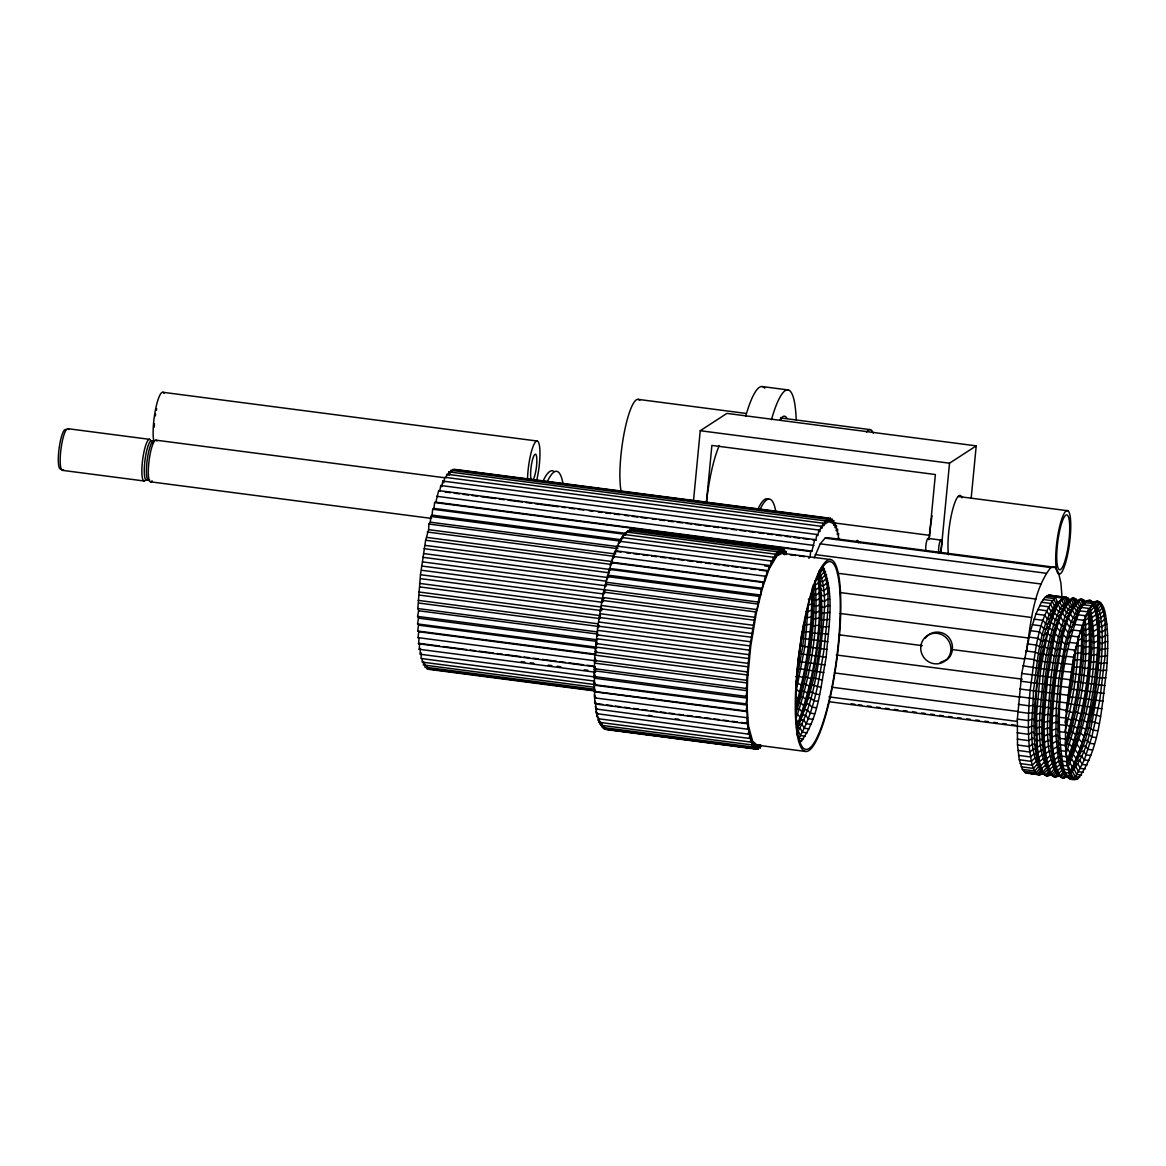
<?xml version="1.0" encoding="UTF-8"?>
<svg xmlns="http://www.w3.org/2000/svg" width="1166" height="1166" viewBox="0 0 1166 1166"><rect width="100%" height="100%" fill="white"/><g stroke="black" fill="none" stroke-linecap="round" stroke-linejoin="round"><path stroke-width="1.5" d="M830.688 559.593A96.763 19.195 -82.6 0 0 795.343 700.737A96.763 19.195 -82.6 0 0 828.152 706.217A96.763 19.195 -82.6 0 0 830.688 559.593L782.342 553.282L777.008 555.745L769.181 568.819L762.36 588.32L756.224 613.433L750.758 646.051L747.581 679.049L746.998 705.095L748.499 725.981L752.595 741.051L757.069 745.147L805.429 751.443M594.412 685.214L594.806 702.326L594.966 703.652L596.496 704.089L746.94 723.678L747.217 711.683L746.123 710.954L746.998 705.095L594.412 685.214L594.529 659.825L597.779 626.113L603.347 592.794L609.789 568.454L762.36 588.32L763.045 582.446L764.269 582.096L765.056 576.208L766.222 576.368L767.097 570.524L616.668 550.935L615.065 550.993L614.569 552.203L609.789 568.454M800.109 742.436C819.086 718.926 820.572 685.899 826.184 657.216C828.312 627.702 835.177 595.243 823.196 567.142M1044.022 772.606L1039.037 774.865L1025.016 772.533L1022.363 769.341L1019.288 759.736L1017.51 744.987L1017.35 719.087L1021.737 673.452L1030.555 630.675L1035.904 614.074L1041.427 602.224L1044.998 597.4L1048.365 595.214L1066.467 597.298L1069.251 599.149M1074.863 779.427C1067.167 775.259 1067.852 764.24 1066.307 756.719C1064.689 738.85 1065.607 720.836 1067.24 702.996C1071.539 670.042 1074.921 635.193 1091.58 605.795L1082.791 604.658C1062.168 637.277 1061.264 678.262 1058.072 715.662C1057.751 732.146 1057.475 748.995 1061.716 765.056C1063.101 772.781 1068.697 783.1 1078.098 778.582C1100.602 748.106 1101.447 706.625 1106.592 670.231C1107.831 651.809 1108.72 633.094 1105.514 614.817C1104.654 609.512 1101.681 598.347 1094.204 602.166L1091.303 606.174C1101.389 603.434 1100.617 620.589 1101.826 626.871C1103.036 646.343 1101.258 665.859 1098.707 685.156C1092.119 714.816 1091.493 751.327 1069.601 774.122L1071.583 778.815L1076.437 779.354M1083.505 621.405C1085.983 658.63 1079.935 696.015 1070.854 732.029L1067.954 733.895L1065.024 731.271C1073.143 700.198 1078.025 668.147 1078.361 636.009M423.506 661.53L423.447 664.984L594.398 687.255M599.339 722.468L599.382 719.859L598.697 721.011L600.169 722.439L750.583 742.028L751.968 739.74L751.881 744.914L601.467 725.325L599.339 722.468L601.467 725.325L599.659 723.153M596.7 648.369L418.565 625.165L417.559 623.927L418.521 618.155L417.603 616.42L418.638 610.765L417.822 608.55L420.46 574.721L425.619 540.237L428.607 529.67L428.942 524.059L430.298 522.193L430.764 516.451L432.09 515.095L432.659 509.25L433.941 508.391L626.477 533.474M746.998 705.095L745.978 703.856L746.94 698.084L746.021 696.35L747.071 690.695L746.255 688.479L747.377 682.999L746.648 680.303L749.971 645.92L755.655 611.931L757.04 609.599L759.183 596.38L760.509 595.024L761.077 589.18L762.36 588.32M422.296 658.484L422.15 662.099L594.893 684.588M750.583 742.028L750.787 736.606L749.432 738.413L599.003 718.824L597.254 716.784L597.181 712.951L596.511 713.621L748.441 734.143L749.753 732.831L749.432 738.413M821.112 687.474L812.061 684.763L809.321 685.943L804.103 683.728L801.363 684.908L796.159 682.693L802.704 646.605L805.808 614.715M421.334 652.902L420.999 658.484L593.742 680.988M1066.19 710.342L1071.146 681.221L1073.915 654.811M596.511 713.621L595.578 703.506M748.441 734.143L748.878 728.4L747.595 729.216L595.651 708.943M823.881 672.622L799.104 668.599L797.355 669.167L803.491 624.772M595.505 672.243L419.162 649.287L419.731 643.443L439.524 646.022M693.479 500.957L700.241 430.72L726.928 413.391L976.219 445.864L971.191 498.071M747.595 729.216L748.164 723.386L740.978 722.439M940.933 552.465L949.532 463.194L976.219 445.864M800.459 644.404L801.917 632.147M594.849 666.704L418.507 643.749L419.162 637.86L418.011 637.642L418.783 631.753L417.69 631.01L418.565 625.165M433.941 508.391L434.612 502.502L435.836 502.167L811.915 551.139L814.743 539.567L438.664 490.595L435.836 502.167M811.915 551.139L810.691 551.489L810.006 557.377L808.723 558.237M1026.284 652.027C1031.021 623.46 1032.653 591.293 1050.712 567.521L1054.997 567.303L1058.466 572.55L1060.885 582.927L1062.08 597.706M799.351 652.144L800.255 645.949L827.131 649.447M798.127 659.869L799.133 653.689L826.184 657.216M440.733 485.508L441.754 486.703L442.803 481.077L818.882 530.049L817.832 535.675L816.812 534.494L440.733 485.508L439.757 491.28L438.664 490.595M620.997 552.028L615.619 551.329L617.091 546.169L769.166 565.437L770.172 566.632L771.236 561.006L620.808 541.403L619.117 541.971L617.601 546.767L617.091 546.169M759.212 570.043L768.19 571.209L769.166 565.437M812.236 539.785L815.836 540.252L816.812 534.494M621.128 538.444L621.551 539.537L622.629 536.156L624.889 534.567L775.317 554.156L774.122 559.403L773.291 557.231L622.863 537.643L620.647 539.173L619.583 542.817L619.117 541.971M773.291 557.231L772.154 562.682L771.236 561.006M442.803 481.077L443.736 482.753L444.858 477.302L820.937 526.274L819.8 531.74L818.882 530.049M1064.981 722.891L1072.735 681.775L1076.014 646.562L1082.5 645.25L1083.957 647.596L1090.443 646.285L1091.915 648.631C1089.059 688.173 1084.059 728.969 1066.803 765.085M446.097 477.725L446.884 474.227L822.963 523.199L823.706 525.851L824.96 520.852L448.881 471.88L448.035 475.203M822.963 523.199L821.768 528.446L820.937 526.274M795.839 692.895L804.832 646.882L808.315 605.329L812.673 603.405L814.13 606.087C812.877 642.16 807.309 678.291 795.97 712.601M628.285 531.448L630.66 529.758L627.847 531.652L630.66 529.758L781.103 549.346L779.748 553.719L779.238 550.206L628.809 530.617L625.034 533.474L625.355 535.034L626.914 532.075L777.314 551.81L776.06 556.794L775.317 554.156M449.945 473.411L450.805 470.277L826.883 519.249L827.394 522.762L828.749 518.404L452.67 469.417L451.767 472.332M779.238 550.206L777.941 554.899L777.314 551.81M761.048 745.103L760.174 748.237L759.664 744.71L757.069 745.147M826.883 519.249L825.586 523.942L824.96 520.852M1065.214 743.281C1076.276 705.386 1082.354 665.801 1081.727 626.288L1084.074 629.669L1086.202 629.946L1090.545 627.439L1092.017 630.719L1091.915 648.631L1098.401 647.319L1099.859 649.666C1095.953 691.671 1092.79 737.145 1069.674 773.612L1068.814 773.495C1084.774 746.604 1089 714.569 1094.131 684.223C1096.623 657.843 1101.71 629.873 1093.446 604.075L1090.195 607.909C1100.456 659.256 1088.825 718.679 1068.333 766.426L1070.665 770.77L1074.163 767.184L1076.291 767.461L1078.608 771.805L1083.389 772.329M607.88 729.493L758.308 749.082L759.664 744.71M795.591 709.73C807.236 670.231 813.751 628.838 812.367 587.62M814.16 557.946L820.252 543.822L825.062 538.138L829.361 537.92L1054.997 567.303M629.611 531.375L632.438 529.67L782.867 549.259L781.497 553.267L781.103 549.346M454.434 469.33L830.513 518.302L829.143 522.31L828.749 518.404M604.644 727.307L603.828 727.176L606.116 729.581L756.545 749.184L757.915 745.176L758.308 749.082M427.368 666.165L426.435 668.584L593.785 690.374M777.372 548.997L784.543 549.929L783.144 553.544L784.703 554.55L786.088 551.343L786.117 554.622M602.589 726.68L604.44 728.925L602.21 726.345L604.44 728.925L754.868 748.514L756.268 744.899L756.545 749.184M817.745 574.911C823.487 626.157 814.247 679.093 796.48 727.249L797.34 727.365C815.151 678.816 824.712 625.355 818.343 573.759C827.918 625.238 816.681 681.906 796.786 729.916M1087.761 610.08C1093.504 661.311 1084.278 714.262 1066.511 762.418L1067.371 762.535C1085.138 714.364 1094.364 661.428 1088.621 610.197M754.868 748.514L754.708 743.893L753.309 747.085L602.88 727.497L601.437 725.631L602.137 724.013M599.994 723.678L600.694 722.293L600.723 724.771L602.88 727.497L600.723 724.771M751.881 744.914L753.28 742.159L753.309 747.085M796.553 733.851C811.769 708.301 815.821 677.825 820.747 648.966C822.73 623.402 829.099 595.389 819.028 570.917M803.607 738.923L798.797 738.34C814.757 711.435 818.969 679.414 824.114 649.054C826.184 622.178 832.815 592.707 822.219 566.982L820.092 569.606M1069.674 773.612C1094.014 722.847 1103.211 662.507 1095.384 606.757L1099.261 621.915L1099.859 649.666L1107.656 648.471M1043.235 599.499L1051.849 600.636L1054.093 605.11L1056.221 605.387L1062.401 598.012C1038.294 627.41 1038.964 669.357 1034.534 705.415C1033.848 724.261 1033.12 743.544 1037.871 761.952C1039.693 767.155 1042.419 778.888 1050.245 775.069L1046.135 775.784M1068.42 601.729L1072.006 598.304L1074.411 598.333L1077.195 600.198M1076.378 602.764L1079.949 599.339L1082.369 599.368L1085.152 601.233M1085.036 603.07L1083.812 599.965L1081.509 599.251L1084.278 604.061L1081.232 604.862L1077.938 608.215L1071.204 622.105L1064.952 644.069L1058.932 678.772L1056.265 708.243L1055.886 735.396L1058.641 761.136L1061.847 770.303L1065.943 773.933L1062.896 777.97C1054.574 775.113 1054.239 763.482 1051.994 756.195C1049.123 737.684 1049.706 718.824 1050.901 700.198C1054.822 667.579 1056.236 631.841 1074.848 603.624L1077.938 608.215L1080.066 608.492L1086.26 601.131L1090.312 600.403L1093.096 602.268L1089.452 600.286L1090.312 600.403M1092.877 605.46L1095.851 601.408L1098.299 601.423M1054.079 776.818L1058.203 776.104C1053.117 779.282 1048.744 773 1048.074 768.511L1045.946 768.234L1040.64 774.792L1026.503 773.131M1050.581 773.131L1047.724 775.711M1077.092 602.02L1075.868 598.93L1073.551 598.216L1076.32 603.026C1066.803 605.402 1065.126 618.14 1061.614 625.894C1056.352 642.772 1053.262 660.233 1050.974 677.737C1048.934 708.36 1042.346 742.159 1055.172 771.12L1057.3 771.396L1059.938 776.09L1063.13 772.154L1065.258 772.431L1063.975 770.58L1061.847 770.303L1055.682 776.745M1066.482 775.201L1064.5 777.897L1062.037 777.853M797.34 727.365L799.803 724.042L801.931 724.319L804.438 728.284L809.087 728.867M1067.371 762.535L1069.82 759.212L1071.962 759.489L1074.454 763.453L1077.778 760.247L1079.905 760.523L1082.412 764.488L1087.062 765.013M1059.5 602.035L1057.373 601.758L1055.317 597.094C1035.393 623.096 1034.985 659.096 1030.103 690.374C1028.354 710.866 1027.479 731.563 1029.811 752.041C1031.546 759.649 1031.196 770.726 1039.037 774.865L1042.098 770.813L1040.64 770.26L1037.521 774.253L1025.016 772.533M1048.598 771.294C1033.032 743.238 1041.588 707.456 1043.031 676.703C1045.567 657.537 1048.919 638.341 1055.303 620.035C1058.364 613.739 1060.36 603.434 1068.377 601.991L1066.467 597.298L1063.261 598.129L1058.028 604.411L1054.472 611.756L1047.68 632.963L1040.801 668.162L1036.574 714.335L1037.186 747.61L1039.343 762.418L1042.681 772.067L1046.995 775.9L1050.041 771.863L1048.598 771.294L1045.465 775.288L1043.381 772.081M1064.5 773.364L1060.506 777.256M624.582 533.853L624.101 534.422L626.885 532.221L625.034 533.474M820.179 572.754L823.429 568.906L824.464 569.066M871.629 544.056L874.602 543.793L872.255 543.531M1078.098 778.582L1073.245 778.072L1071.19 773.408L1069.047 773.116L1072.399 769.779L1074.527 770.056L1076.772 774.53L1081.582 775.069M606.378 579.371L608.754 576.791L759.183 596.38M604.629 586.906L606.947 584.399L757.375 603.988M608.215 572.215L610.649 569.591L609.148 568.891M602.968 594.762L605.227 592.343L755.655 611.931M610.124 565.495L612.616 562.843L763.045 582.446M601.408 602.88L603.609 600.577L754.038 620.166M612.077 559.257L614.628 556.619L613.054 556.415M599.98 611.203L602.122 609.016L752.551 628.62M614.074 553.558L616.668 550.935L614.569 552.203M815.996 579.691L819.13 577.564L820.689 581.557L822.817 581.834L826.213 578.482L827.539 578.671M616.1 548.443L618.738 545.848L616.595 547.218M598.683 619.671L600.752 617.63L751.181 637.219M618.126 543.939L620.808 541.403L618.621 542.875M597.517 628.197L599.528 626.331L749.971 645.92M620.152 540.077L622.863 537.643L620.647 539.173M596.511 636.738L598.464 635.062L748.893 654.651M622.148 536.899L624.889 534.567L622.629 536.156M1057.373 601.758C1038.41 626.463 1038.09 660.728 1033.47 690.476C1033.222 716.478 1026.488 747.012 1040.64 770.26M1096.725 601.51L1093.344 603.697L1084.54 602.56L1078.39 611.101L1076.262 610.824L1073.93 606.48L1070.432 610.066L1068.304 609.789L1065.126 605.343C1049.371 630.995 1047.432 662.58 1043.555 691.788C1042.244 718.693 1038.41 747.639 1049.779 773L1054.938 776.935L1057.999 772.898L1055.172 771.12L1051.12 774.938L1049.342 770.362L1047.214 770.085L1043.162 773.903L1041.398 769.327L1039.27 769.035L1036.078 772.985L1023.631 771.265M1066.161 777.139L1063.64 777.78L1067.881 775.711M595.651 645.235L597.546 643.734L747.974 663.337M626.011 532.673L628.809 530.617L626.477 532.279M630.034 531.361L632.438 529.67M594.952 653.601L596.803 652.319L747.231 671.908M808.359 599.339L812.702 597.109L814.174 600.096L814.13 606.087L816.273 606.364L820.616 604.454L822.088 607.122L824.216 607.399L827.714 605.373L829.726 605.635M1079.541 633.736L1082.718 632.278L1084.191 635.266L1086.318 635.543L1090.676 633.313L1092.148 636.301L1094.276 636.578L1098.634 634.348L1100.092 637.336L1102.234 637.613L1105.718 635.281L1107.583 635.47M419.162 649.287L420.445 648.471L420.008 654.213L594.543 676.936M839.462 538.269L838.179 539.071L838.616 533.343L837.305 534.655L837.625 529.058L836.27 530.865L836.474 525.458L835.089 527.746L835.177 522.557L833.777 525.312L833.748 520.4L832.349 523.592L832.189 518.972L830.79 522.587L830.513 518.302M594.427 661.778L596.22 660.714L746.648 680.303M1078.331 640.498L1081.829 638.472L1084.161 641.256L1086.289 641.533L1090.647 639.609L1092.105 642.291L1094.233 642.568L1098.591 640.644L1100.063 643.326L1102.191 643.603L1105.689 641.577L1107.7 641.781M612.558 557.771L614.628 556.619M795.868 676.674L797.675 675.741L802.951 677.606L805.633 676.776L810.909 678.641L813.577 677.81L822.54 680.157M1065.884 711.843L1067.706 710.91L1072.982 712.776L1075.65 711.945L1080.926 713.811L1083.608 712.98L1088.884 714.845L1091.551 714.015L1100.529 716.303M610.59 563.892L612.616 562.843L611.071 562.391M594.077 669.707L595.826 668.89L746.255 688.479M1076.976 603.376L1074.848 603.099L1072.866 598.406C1052.898 618.024 1053.364 650.847 1047.709 676.892C1045.042 708.593 1039.751 742.436 1050.639 773.102L1053.889 769.268L1056.017 769.545L1057.722 774.035L1062.896 777.97M1084.919 604.411L1082.791 604.134L1080.809 599.441C1060.856 619.059 1061.308 651.881 1055.653 677.927C1053 709.628 1047.695 743.471 1058.582 774.137M1087.12 601.233L1088.767 600.475L1087.907 600.373M1028.091 773.043L1029.738 772.286M608.667 570.495L610.649 569.591M606.816 577.549L608.754 576.791L607.267 575.829M593.902 677.344L595.593 676.746L746.021 696.35M1067.371 704.337L1069.12 703.768L1101.855 708.768M605.037 585.011L606.947 584.399L605.475 583.189M940.204 662.507L947.215 659.533A15.683 14.692 40.2 0 0 952.345 649.564A15.683 15.362 87 0 0 949.284 638.035C944.431 631.447 934.374 630.092 928.019 635.266A15.683 15.362 87 0 0 925.236 638.166M603.347 592.794L605.227 592.343L603.769 590.9M418.507 643.749L419.731 643.443M746.94 723.678L748.164 723.386M593.902 684.602L745.978 703.856M601.773 600.869L603.609 600.577L602.152 598.901M1068.756 696.7L1103.065 701.116M600.315 609.148L602.122 609.016L600.665 607.136M594.077 691.438L746.123 710.954M1069.98 778.888L1073.245 778.072L1076.772 774.53L1084.322 759.97L1091.813 736.999L1099.698 700.722L1105.12 655.219L1105.281 623.97L1103.4 610.882L1100.194 603.186L1097.41 601.321L1094.349 605.373L1092.221 605.096L1095.734 605.926L1099.786 602.02M598.974 617.586L600.752 617.63L599.295 615.531M1104.625 611.013L1103.4 610.882L1100.048 614.424L1097.92 614.147L1096.317 609.964L1092.105 613.389L1089.977 613.112L1088.898 610.328M1105.514 614.817L1104.187 614.686L1100.791 618.038L1098.663 617.761L1097.104 613.768L1092.848 617.003L1090.72 616.727L1088.286 612.616L1084.89 615.969C1089.19 662.536 1080.969 710.109 1065.841 754.154L1068.42 757.9L1071.656 754.912L1073.784 755.189L1076.378 758.935L1079.614 755.947L1081.742 756.224L1084.322 759.97L1088.898 760.494M1106.257 619.204L1104.814 619.059L1101.389 622.192L1099.261 621.915L1097.731 618.14L1093.431 621.157L1091.303 620.88L1089.773 617.106L1085.488 620.123L1083.36 619.846M1103.604 607.807L1102.482 607.69L1099.174 611.392L1097.046 611.115L1094.874 605.679M1106.855 624.131L1105.281 623.97L1101.826 626.871L1099.698 626.594L1098.197 623.052L1093.868 625.836L1091.74 625.559L1090.239 622.017L1085.925 624.801L1083.797 624.524M1107.292 629.567L1105.587 629.392L1102.103 632.03L1099.975 631.753L1098.489 628.474L1094.16 630.995L1092.017 630.719L1089.088 610.08L1091.216 610.357L1094.524 606.655L1097.002 607.122L1100.194 603.186L1101.17 603.288M1102.453 605.227L1101.404 605.11L1098.153 608.943L1096.025 608.667L1090.91 600.884M1107.467 655.481L1101.637 656.589L1099.509 656.312L1098.037 654.301L1091.565 655.277L1090.079 653.266L1083.608 654.243L1082.135 652.231L1082.587 626.404M1070.009 688.975L1104.158 693.362M1107.102 662.74L1101.127 663.483L1098.999 663.206L1097.512 661.545L1091.055 662.171L1089.554 660.51L1083.097 661.137L1081.596 659.475L1075.154 660.102L1073.653 658.44M594.441 697.807L596.001 697.982L594.237 694.761M1079.803 777.154L1074.979 776.629L1072.822 772.038L1070.694 771.761M1106.592 670.231L1100.471 670.581L1096.827 669.007L1090.385 669.269L1088.869 667.972L1084.569 668.512L1080.911 666.937L1074.484 667.2L1072.968 665.903M1105.922 677.869L1099.655 677.825L1072.122 673.511M1105.106 685.593L1071.146 681.221M1085.225 768.977L1080.503 768.438L1078.084 764.269L1075.956 763.992L1072.545 767.403L1070.14 763.234L1068.012 762.958M1068.464 778.29L1073.376 778.83M1090.72 755.437L1086.246 754.927L1083.564 751.429L1081.436 751.152L1078.288 753.892L1075.606 750.394L1073.478 750.117L1070.344 752.857L1067.662 749.359L1065.535 749.082L1070.854 732.029L1072.982 732.306L1075.912 734.93L1078.798 733.064L1080.926 733.341L1083.855 735.965L1086.756 734.099L1088.884 734.376L1091.813 736.999L1095.938 737.466M1070.709 775.638L1065.68 775.069L1062.794 768.117L1060.666 767.84L1056.498 771.44L1053.773 764.022L1051.645 763.745L1048.278 767.286L1045.815 762.987L1043.687 762.71L1040.334 766.251L1037.871 761.952L1035.743 761.675L1032.376 765.217L1020.177 763.555M1071.991 777.576L1067.021 777.008L1065.841 773.947M1099.086 723.62L1090.035 720.967L1087.295 722.148L1082.077 719.932L1079.337 721.113L1074.134 718.897L1071.394 720.078L1066.176 717.862M1097.556 730.703L1093.562 730.237L1088.432 727.686L1085.619 729.202L1080.474 726.651L1077.661 728.167L1072.531 725.616L1070.577 727.249L1065.141 746.386L1067.342 743.806L1069.47 744.083L1072.239 747.319L1075.3 744.855L1077.428 745.132L1080.182 748.353L1083.243 745.89L1085.371 746.167L1088.14 749.388L1092.513 749.884M1094.262 743.879L1090.006 743.398L1087.149 740.468L1085.021 740.191L1082.048 742.363L1079.206 739.433L1077.063 739.157L1074.09 741.328L1071.248 738.399L1069.12 738.122L1066.147 740.279M1068.537 769.852L1063.334 769.254L1061.716 765.056L1059.588 764.779L1055.376 768.219C1048.117 736.038 1051.907 702.515 1055.842 670.129C1060.812 646.532 1062.109 619.146 1078.302 600.082L1081.232 604.862L1083.36 605.139M1069.557 773.058L1064.441 772.475C1053.437 718.081 1060.623 658.834 1081.028 607.413L1089.773 608.535M1067.648 766.033L1062.328 765.421L1060.768 761.413L1058.641 761.136L1054.385 764.386L1052.825 760.378L1050.683 760.101L1046.427 763.351L1044.867 759.343L1042.739 759.066L1038.483 762.316L1036.909 758.308L1034.781 758.031L1031.385 761.383L1019.288 759.736M1065.87 751.283L1060.171 750.612L1058.699 747.333L1056.571 747.056L1052.228 749.578L1050.741 746.298L1048.613 746.021L1044.27 748.543L1042.798 745.263L1040.655 744.987L1037.186 747.61L1034.84 744.229L1032.712 743.952L1029.228 746.575L1017.51 744.987M1066.307 756.719L1060.754 756.064L1059.253 752.522L1057.125 752.245L1052.796 755.029L1051.295 751.487L1049.167 751.21L1044.853 753.994L1043.351 750.452L1041.223 750.175L1037.755 753.076L1035.393 749.417L1033.265 749.14L1029.811 752.041L1017.947 750.423M1066.905 761.646L1061.468 761.019L1059.938 757.23L1057.81 756.953L1054.385 760.086L1051.994 756.195L1049.866 755.918L1046.427 759.051L1044.036 755.16L1041.908 754.883L1038.483 758.017L1036.093 754.125L1033.965 753.848L1030.525 756.982L1018.545 755.349M1065.505 732.394L1059.355 731.65L1057.883 729.289L1055.755 729.012L1051.397 730.616L1049.939 728.254L1047.797 727.978L1043.453 729.581L1041.981 727.22L1039.853 726.943L1035.495 728.546L1034.023 726.185L1031.895 725.908L1028.397 727.613L1017.146 726.097M1065.462 739.069L1059.471 738.355L1058.014 735.673L1055.886 735.396L1051.513 737.32L1050.056 734.638L1047.928 734.361L1043.57 736.285L1042.098 733.603L1039.97 733.327L1035.612 735.25L1034.155 732.569L1032.027 732.292L1028.529 734.318L1017.102 732.773M1065.578 745.395L1059.748 744.695L1058.276 741.707L1056.148 741.43L1051.79 743.66L1050.333 740.672L1048.205 740.395L1043.847 742.625L1042.375 739.638L1040.247 739.361L1036.749 741.693L1034.417 738.603L1032.289 738.326L1028.806 740.658L1017.233 739.098M798.608 740.629L801.829 741.008M597.779 626.113L599.528 626.331L598.071 624.043M1069.003 687.503L1020.658 681.206M1068.056 695.271L1019.696 688.975M1067.24 702.996L1018.88 696.7M1066.569 710.633L1056.265 708.243L1051.965 708.782L1048.321 707.208L1044.007 707.747L1040.363 706.173L1036.064 706.713L1034.534 705.415L1028.966 705.794L1018.224 704.337M1066.059 718.11L1059.573 717.323L1058.072 715.662L1055.944 715.385L1051.615 716.288L1050.129 714.627L1048.001 714.35L1043.672 715.254L1042.171 713.592L1040.043 713.315L1036.574 714.335L1034.227 712.557L1028.631 713.3L1017.699 711.814M1065.695 725.383L1059.384 724.625L1057.912 722.599L1055.784 722.322L1051.426 723.59L1049.954 721.565L1047.826 721.288L1043.483 722.541L1042.01 720.53L1039.883 720.253L1035.525 721.506L1034.053 719.495L1031.925 719.218L1028.441 720.588L1017.35 719.087M805.415 736.183L800.634 735.6L798.316 731.257M1077.224 643.384L1069.105 642.379L1067.079 644.346L1064.952 644.069L1062.022 641.46L1059.122 643.311L1056.994 643.034L1054.064 640.425L1051.178 642.277L1049.05 642L1045.261 639.274L1043.22 641.242L1041.092 640.965L1038.163 638.356L1028.864 637.088M1075.606 650.162L1067.633 649.17L1065.68 650.803L1060.55 648.252L1057.722 649.768L1055.594 649.491L1052.592 647.217L1049.779 648.733L1047.651 648.456L1043.774 646.066L1041.821 647.698L1036.691 645.133L1027.246 643.865M1074.075 657.23L1066.249 656.269L1064.369 657.566L1059.165 655.336L1054.283 656.239L1051.207 654.301L1046.339 655.205L1042.389 653.164L1040.509 654.447L1035.306 652.231L1025.716 650.934M1072.633 664.562L1064.966 663.614L1063.159 664.547L1057.883 662.696L1053.073 663.235L1049.925 661.661L1045.13 662.201L1041.107 660.51L1037.172 661.166L1034.023 659.592L1024.287 658.265M1071.306 672.082C1054.734 670.771 1039.576 668.497 1022.946 665.786M1070.097 679.749L1021.737 673.452M807.236 732.831L802.529 732.248L800.109 728.08L797.981 727.803M1084.263 620.37L1075.708 619.292L1073.332 622.382L1071.204 622.105L1068.624 618.359L1065.389 621.347L1063.261 621.07L1060.666 617.324L1057.431 620.312L1055.303 620.035L1051.863 616.187L1049.487 619.277L1047.36 619L1044.765 615.254L1035.904 614.074M1082.442 625.428L1073.988 624.364L1071.7 627.206L1069.572 626.929L1066.89 623.431L1063.742 626.171L1061.614 625.894L1058.947 622.396L1055.798 625.136L1053.67 624.859L1050.129 621.259L1047.84 624.101L1045.713 623.825L1043.031 620.327L1034.082 619.131M1080.649 630.981L1072.297 629.932L1070.097 632.511L1067.969 632.234L1065.214 628.999L1062.153 631.462L1060.025 631.185L1057.256 627.964L1054.195 630.427L1052.067 630.15L1048.438 626.827L1046.237 629.392L1044.109 629.115L1041.355 625.894L1032.289 624.67M1078.9 636.986L1070.665 635.951L1068.552 638.239L1066.424 637.962L1063.581 635.033L1060.608 637.19L1058.48 636.913L1055.624 633.998L1052.65 636.155L1050.522 635.878L1046.82 632.846L1044.707 635.12L1042.579 634.843L1039.722 631.914L1030.555 630.675M810.924 724.348L806.347 723.765L803.768 720.02L801.64 719.743L798.404 722.731L795.81 718.985C810.953 674.939 819.173 627.366 814.874 580.799M1087.936 611.888L1079.25 610.78L1076.699 614.307L1074.571 614.03L1072.152 609.862L1068.741 613.272L1066.613 612.981L1064.208 608.827L1060.798 612.223L1058.67 611.946L1055.39 607.675L1052.84 611.188L1050.712 610.911L1048.307 606.743L1039.591 605.591M1086.1 615.837L1077.471 614.744L1075.008 618.067L1072.88 617.791L1070.373 613.826L1067.05 617.033L1064.922 616.756L1062.43 612.791L1059.107 615.998L1056.979 615.721L1053.612 611.64L1051.149 614.963L1049.021 614.686L1046.529 610.722L1037.74 609.541M816.273 707.733L812.032 707.194L809.175 704.264L807.047 703.987L804.074 706.159L801.231 703.229L799.104 702.952L796.13 705.124C806.449 668.103 812.381 629.596 811.711 591.118L814.057 594.514L814.174 600.096L816.302 600.373L820.66 598.143L822.132 601.131L824.26 601.408L827.743 599.076L829.594 599.324M814.538 713.738L810.166 713.184L807.397 709.963L805.269 709.686L802.208 712.149L799.453 708.928L797.325 708.651M812.746 719.291L808.271 718.722L805.589 715.224L803.461 714.947L800.313 717.688L797.646 714.19L795.503 713.913M819.581 694.557L815.588 694.047L810.457 691.482L807.644 693.012L802.5 690.447L799.687 691.963L796.684 689.689M817.964 701.32L813.839 700.795L810.909 698.172L808.781 697.895L806.755 699.877L802.966 697.137L800.823 696.86L798.797 698.828L795.984 696.976M762.273 386.573L788.056 389.925M638.166 399.37L745.934 413.42M781.06 418.011L870.259 429.642M700.241 430.72L949.532 463.194M162.832 392.272L537.191 441.025A26.526 5.262 -82.6 0 1 536.491 481.237M958.015 496.454L1067.925 510.766M833.996 522.893L929.535 535.34M928.238 538.415L941.137 540.106M67.876 428.694L149.54 439.334M155.982 440.165L444.261 477.71M825.062 538.138L1050.712 567.521M445.164 491.979L450.557 492.679M454.157 493.145L459.55 493.859M463.15 494.326L468.557 495.025M472.157 495.492L477.55 496.191M481.15 496.672L495.55 498.538M499.15 499.004L504.543 499.718M508.143 500.185L522.528 502.05M526.128 502.517L531.536 503.231M535.136 503.697L558.529 506.744M562.129 507.21L565.714 507.676M569.314 508.143L574.721 508.857M578.321 509.323L583.714 510.023M589.107 510.723L592.707 511.189M598.114 511.903L601.714 512.37M605.314 512.836L610.707 513.536M614.307 514.002L619.7 514.716M625.107 515.416L628.707 515.882M632.293 516.349L637.7 517.048M641.3 517.529L646.693 518.229M652.1 518.928L655.686 519.395M659.286 519.861L664.693 520.575M668.293 521.042L673.686 521.741M677.286 522.208L682.678 522.907M686.278 523.374L691.686 524.088M695.286 524.554L700.679 525.254M704.279 525.72L709.671 526.434M713.271 526.901L718.679 527.6M722.264 528.067L727.671 528.766M731.271 529.233L736.664 529.947M740.264 530.413L745.657 531.113M749.257 531.579L754.664 532.279M758.264 532.76L763.657 533.46M767.257 533.926L772.65 534.626M776.25 535.092L781.657 535.806M785.243 536.273L790.65 536.972M794.25 537.439L799.643 538.138M803.243 538.619L808.636 539.319M820.252 543.822L1045.902 573.22M436.623 496.279L813.868 545.426M434.612 502.502L810.691 551.489M634.1 530.326L639.478 531.026M643.064 531.492L648.427 532.192M652.013 532.658L657.391 533.358M660.976 533.824L666.34 534.524M669.925 534.99L675.289 535.69M678.874 536.156L684.253 536.856M687.838 537.322L693.202 538.022M696.787 538.488L702.165 539.188M705.736 539.654L711.114 540.354M714.7 540.82L720.063 541.52M723.649 541.986L729.027 542.686M732.598 543.152L737.976 543.852M741.561 544.318L746.925 545.018M750.51 545.484L755.889 546.198M759.46 546.665L764.838 547.364M768.423 547.831L773.787 548.53M815.238 554.593L1040.888 583.977M790.213 554.797L795.62 555.497M799.22 555.963L804.613 556.678M432.659 509.25L625.195 534.334M1056.381 596.38L1049.939 595.126M1059.675 596.803L1067.91 597.896L1069.135 600.986M1048.365 595.214L1064.908 597.371L1066.89 602.064M432.09 515.095L621.026 539.698M1072.006 598.304L1072.866 598.406M1079.949 599.339L1080.809 599.441M1046.718 595.972L1063.261 598.129L1065.33 602.793L1067.458 603.07L1062.488 609.031L1060.36 608.754L1058.028 604.411L1054.53 607.996L1052.402 607.719L1050.085 603.376L1041.427 602.224M1095.063 602.268L1086.26 601.131L1081.727 606.509L1079.599 606.233L1076.597 601.525L1072.122 607.457L1069.994 607.18L1067.75 602.705L1064.164 606.422L1062.037 606.145L1058.947 601.554C1036.078 653.047 1029.884 714.117 1040.597 769.371L1044.765 765.77L1046.893 766.047L1048.074 768.511M430.764 516.451L621.493 541.286M1044.998 597.4L1053.598 598.537L1055.755 603.114L1057.883 603.39L1061.556 599.572L1063.698 604.163L1065.826 604.44L1068.639 600.49L1071.219 599.164L1073.274 603.828L1075.402 604.105L1073.784 605.475L1071.656 605.198L1068.639 600.49C1052.315 625.02 1050.362 656.137 1045.931 684.544C1043.672 712.965 1040.334 742.64 1048.54 770.405L1052.709 766.805L1054.836 767.082L1056.017 769.545M62.396 470.35L144.045 480.975M150.501 481.82L431.566 518.433M837.45 573.206L1036.02 599.076M430.298 522.193L617.441 546.577M764.794 565.933L770.172 566.632M428.942 524.059L617.878 548.661M626.39 552.742L629.975 553.209M633.561 553.675L638.953 554.375M642.539 554.841L647.932 555.541M651.517 556.007L656.895 556.707M660.495 557.173L665.873 557.873M669.459 558.354L674.852 559.053M678.437 559.52L683.83 560.219M687.415 560.686L692.808 561.385M696.394 561.852L701.772 562.551M705.372 563.018L710.75 563.717M714.335 564.198L719.728 564.898M723.314 565.364L728.706 566.064M732.292 566.53L737.684 567.23M741.27 567.696L746.648 568.396M750.248 568.862L755.626 569.562M428.607 529.67L615.75 554.039M427.222 532.002L614.365 556.371M613.637 556.503L766.222 576.368M427.004 537.439L612.354 561.575M611.698 562.216L764.269 582.096M840.278 592.561L1031.633 617.484M425.619 540.237L610.955 564.373M425.517 545.44L761.077 589.18M424.118 548.69L609.454 572.827M607.938 575.144L760.509 595.024M424.147 553.631L607.69 577.534M422.748 557.29L606.291 581.193M606.16 582.257L758.731 602.122M840.278 613.491L1028.018 637.948M805.983 611.392L808.111 611.669L811.609 609.964L813.941 612.427L816.069 612.704L819.567 610.999L821.899 613.462L829.682 612.325M422.908 561.939L606.437 585.842M604.454 589.719L757.04 609.599M421.538 565.991L605.067 589.894M829.478 619.321L821.534 620.108L819.202 617.98L813.591 619.073L811.245 616.945L805.633 618.038M421.8 570.305L603.536 593.975M829.128 626.594L821.024 627.002L818.678 625.238L813.081 625.967L810.72 624.204L805.123 624.932L803.636 623.271M602.866 597.488L755.437 617.368M420.46 574.721L604.003 598.624M420.853 578.671L602.589 602.341M839.403 634.843L922.262 645.643M952.345 649.564L1023.631 658.848M828.618 634.085L812.41 633.065L810.035 631.666L804.467 632.03L802.951 630.733M601.365 605.504L753.95 625.37M419.541 583.394L601.292 607.063M420.051 586.964L601.787 610.634M801.246 638.239L827.947 641.723M599.994 613.695L752.58 633.561M418.798 591.978L600.534 615.648M419.41 595.112L599.353 618.548M598.756 622.003L751.327 641.868M418.215 600.373L598.158 623.81M836.284 654.971L1022.218 679.18M418.944 603.07L598.887 626.506M597.648 630.369L750.234 650.249M417.822 608.55L597.764 631.987M418.638 610.765L596.788 633.969M797.879 661.413L825.091 664.955M596.7 638.735L749.272 658.601M417.603 616.42L597.531 639.842M418.521 618.155L596.657 641.358M834.375 672.913L1020.308 697.137M417.559 623.927L748.485 666.894M417.69 631.01L595.826 654.213M418.783 631.753L595.126 654.709M595.258 655.175L747.843 675.041M831.956 687.226L1017.889 711.449M418.011 637.642L595.505 660.831M594.791 663.133L747.377 682.999M443.124 646.503L466.517 649.549M470.102 650.016L475.509 650.715M479.109 651.182L493.495 653.062M497.095 653.528L502.502 654.228M506.102 654.694L520.488 656.575M524.088 657.041L529.495 657.741M533.095 658.207L538.488 658.921M542.088 659.388L556.488 661.253M560.074 661.734L565.481 662.434M569.081 662.9L583.466 664.78M587.066 665.247L592.474 665.946M828.953 696.889L1016.694 721.346M851.151 703.798L854.765 704.264M858.38 704.73L861.98 705.211M867.402 705.911L871.017 706.377M876.424 707.092L880.038 707.558M885.46 708.258L889.06 708.739M894.482 709.438L898.097 709.905M903.504 710.619L907.119 711.085M912.526 711.785L916.141 712.266M921.563 712.965L925.163 713.432M930.585 714.146L934.199 714.612M939.607 715.312L943.221 715.793M948.628 716.492L952.243 716.959M957.665 717.673L961.265 718.139M966.687 718.839L970.301 719.305M975.709 720.02L979.323 720.486M984.745 721.2L988.345 721.667M993.767 722.366L997.382 722.833M1002.789 723.547L1006.404 724.013M1011.811 724.713L1015.426 725.194M594.5 670.829L747.071 690.695M521.217 661.603L524.817 662.069M530.209 662.769L533.809 663.235M548.209 665.116L551.81 665.582M557.202 666.282L560.802 666.748M584.195 669.794L587.795 670.275M828.822 701.67L1016.548 726.126M594.369 678.204L746.94 698.084M594.033 689.179L424.89 667.156L424.861 663.877M428.111 669.255L595.462 691.044M594.631 691.802L747.217 711.683M595.024 697.924L747.595 717.79M597.371 703.739L602.764 704.439M606.349 704.905L611.727 705.619M615.327 706.086L620.706 706.785M624.291 707.252L629.684 707.951M633.269 708.418L638.662 709.117M642.247 709.584L647.64 710.283M651.226 710.75L656.604 711.449M660.204 711.93L665.582 712.63M669.167 713.096L674.56 713.796M678.146 714.262L683.538 714.962M687.124 715.428L692.517 716.128M696.102 716.594L701.48 717.294M705.08 717.775L710.458 718.475M714.044 718.941L719.437 719.641M723.022 720.107L728.415 720.807M732 721.273L737.393 721.973M648.354 715.312L651.94 715.778M675.274 718.824L678.874 719.291M1042.681 772.067L1040.116 767.476L1037.988 767.199L1034.738 771.032L1022.363 769.341M1058.67 772.606L1056.542 772.329L1052.563 776.221M829.317 593.421L827.612 593.188L824.129 595.826L822.001 595.549L820.514 592.27L816.185 594.791L814.057 594.514L813.329 584.691L815.457 584.968L819.756 581.936L821.287 585.726L823.415 586.002L826.84 582.854L828.283 583.058M828.88 587.985L827.306 587.781L823.852 590.666L821.724 590.39L820.223 586.848L815.894 589.632L813.766 589.355L812.76 586.994M1021.197 766.762L1033.499 768.438L1036.807 764.736L1038.935 765.013L1040.116 767.476M1038.717 773.539L1042.302 774.035M826.65 574.853L825.441 574.678L822.074 578.234L819.946 577.942L819.071 574.911L821.199 575.188L824.508 571.486L825.63 571.646M596.73 634.668L598.464 635.062L596.977 632.584M782.342 553.282L783.144 553.544L782.867 549.259M595.826 643.18L597.546 643.734L596.045 641.111M595.097 651.59L596.803 652.319L595.272 649.535M594.529 659.825L596.22 660.714L594.66 657.813M814.743 539.567L815.836 540.252M767.097 570.524L768.19 571.209M594.135 667.827L595.826 668.89L594.223 665.873M593.917 675.537L595.593 676.746L593.975 673.656M1066.701 724.844L1070.577 727.249L1076.714 697.734L1080.911 666.937L1082.135 652.231L1077.792 653.485L1075.65 653.208L1074.178 651.196M593.873 682.897L595.549 684.267L593.888 681.104M594.004 689.864L595.695 691.351L593.975 688.159M1082.952 599.849L1084.293 601.117M1075.008 598.814L1076.335 600.082M594.325 696.35L596.001 697.982M594.806 702.326L596.496 704.089L594.689 700.868M595.462 707.762L597.167 709.613L595.301 706.436M596.278 712.586L597.998 714.554L596.074 711.42M597.254 716.784L599.003 718.824L597.021 715.764M598.377 720.326L600.169 722.439L598.114 719.466L598.697 721.011M797.311 735.352L798.797 738.34M448.881 471.88L449.508 474.97M784.543 549.929L784.703 554.55M745.642 416.393A78.72 15.61 -82.6 0 1 764.794 388.205M771.426 419.745A78.72 15.61 -82.6 0 1 796.189 419.775M780.55 417.603A52.178 10.348 -82.6 0 1 781.22 419.104M779.631 420.358A52.178 10.348 -82.6 0 1 787.006 418.434M621.084 491.003A49.978 9.911 -82.6 0 1 624.685 430.429A49.978 9.911 -82.6 0 1 639.77 400.404M866.513 432.076A49.978 9.911 -82.6 0 1 873.217 433.184M154.233 427.179A22.11 4.387 -82.6 0 1 154.437 423.55M155.311 415.941A22.11 4.387 -82.6 0 1 155.603 414.061M156.288 410.403A22.11 4.387 -82.6 0 1 156.667 408.654M531.375 479.926A13.263 2.638 -82.6 0 1 532.512 459.739A13.263 2.638 -82.6 0 1 536.841 459.506A13.263 2.638 -82.6 0 1 532.993 479.838M527.498 479.736A26.526 5.262 -82.6 0 1 537.191 441.025M153.766 440.923A26.526 5.262 -82.6 0 1 155.894 407.706A26.526 5.262 -82.6 0 1 164.056 393.394M542.686 481.879A75.178 14.91 -82.6 0 1 553.704 471.297M547.641 481.004A75.178 14.91 -82.6 0 1 563.134 484.356M758.25 508.434A75.178 14.91 -82.6 0 1 768.613 499.281M759.736 510.14A75.178 14.91 -82.6 0 1 775.55 510.285M719.291 445.558A61.915 12.287 -82.6 0 0 706.392 502.706L711.887 445.427L935.38 474.533L929.185 538.838A61.915 12.287 -82.6 0 1 932.042 515.795M948.497 554.666A33.173 6.573 -82.6 0 1 952.01 512.209A33.173 6.573 -82.6 0 1 962.052 497.824M1056.775 570.713A32.065 6.355 -82.6 0 1 1062.824 516.232A32.065 6.355 -82.6 0 1 1070.038 538.779A32.065 6.355 -82.6 0 1 1057.139 571.85M926.008 551.052A6.632 1.312 -82.6 0 1 926.518 541.724A6.632 1.312 -82.6 0 1 928.719 539.683M61.098 468.79A19.895 3.95 -82.6 0 1 58.97 449.449A19.895 3.95 -82.6 0 1 65.908 429.642M148.228 478.585A19.895 3.95 -82.6 0 1 145.05 459.783A19.895 3.95 -82.6 0 1 152.95 442.832M145.619 479.955A21.003 4.168 -82.6 0 1 142.806 458.559A21.003 4.168 -82.6 0 1 151.012 441.579M63.547 469.811A21.003 4.168 -82.6 0 1 61.011 448.837A21.003 4.168 -82.6 0 1 68.838 429.584M152.076 480.8A21.003 4.168 -82.6 0 1 149.015 461.211A21.003 4.168 -82.6 0 1 156.958 441.054M858.511 542.715A11.062 2.186 -82.6 0 1 860.217 542.613M149.583 479.94A19.895 3.95 -82.6 0 1 147.091 460.92A19.895 3.95 -82.6 0 1 154.32 441.404M856.398 541.418A12.156 2.419 -82.6 0 1 858.409 541.753M941.705 544.056L941.37 547.422A6.632 1.312 -82.6 0 1 938.819 552.495A6.632 1.312 -82.6 0 1 939.854 541.826A6.632 1.312 -82.6 0 1 941.705 544.056L941.749 544.012M920.79 646.605A15.479 14.954 57 0 0 942.084 662.696A15.479 14.954 57 0 0 944.62 636.374A15.479 14.954 57 0 0 920.79 646.605M827.933 705.109A94.635 18.773 -82.6 0 0 830.411 561.691A94.635 18.773 -82.6 0 0 795.839 699.746A94.635 18.773 -82.6 0 0 827.933 705.109M1065.578 558.805A27.634 5.48 -82.6 0 0 1067.284 515.124A27.634 5.48 -82.6 0 0 1056.79 553.107A27.634 5.48 -82.6 0 0 1065.578 558.805"/></g></svg>
